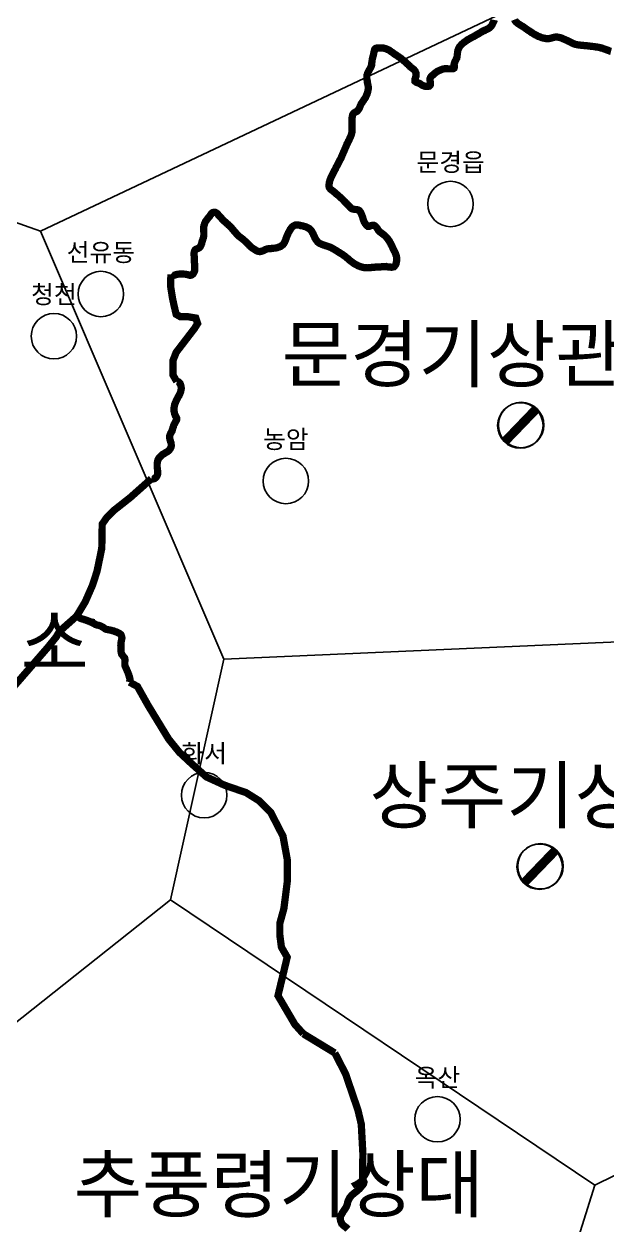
# Model space of a CAD drawing. Header units: millimetres. Extents: x -954552 to 1497340, y -301250 to 736091.
# Drawn here: x 275122 to 307207, y 304257 to 370346 of the extents above; entities that cross this region are included whole.
import ezdxf
from ezdxf.enums import TextEntityAlignment as Align

# ---------------------------------------------------------------- set-up
doc = ezdxf.new("R2010")
doc.units = ezdxf.units.MM
for name, color, linetype in [('2411', 7, 'Continuous'), ('AWS', 4, 'Continuous'), ('AWS명', 2, 'Continuous'), ('EL', 2, 'Continuous'), ('Point', 1, 'Continuous'), ('관측소명', 3, 'Continuous'), ('기상청', 1, 'Continuous'), ('티센', 6, 'Continuous')]:
    doc.layers.add(name, color=color, linetype=linetype)
doc.styles.get("Standard").update_dxf_attribs({"font": ''})
doc.styles.get('Standard').set_extended_font_data('Gulim')

# ---------------------------------------------------------------- blocks, each defined once
blk = doc.blocks.new('관측소(기상청)')
at = {"layer": '기상청', "const_width": 500}
blk.add_lwpolyline([(821, 874), (-914, -926)], dxfattribs=at)
at = {"layer": '기상청'}
blk.add_circle((-46, -26), 1250, dxfattribs=at)

msp = doc.modelspace()

# ---------------------------------------------------------------- linework, layer by layer
at = {"layer": '2411', "const_width": 400}
for points in [[(301000, 370570), (300990, 370520), (300970, 370480), (300940, 370430), (300940, 370430), (300920, 370380), (300900, 370340), (300880, 370290), (300850, 370250), (300820, 370210), (300790, 370180), (300760, 370150), (300720, 370120), (300680, 370100), (300630, 370070), (300590, 370050), (300540, 370030), (300490, 370010), (300450, 369990), (300400, 369970), (300400, 369960), (300350, 369940), (300310, 369910), (300270, 369890), (300220, 369860), (300180, 369840), (300140, 369810), (300090, 369790), (300050, 369760), (300010, 369740), (299960, 369710), (299920, 369690), (299880, 369660), (299830, 369640), (299790, 369620), (299740, 369590), (299700, 369570), (299650, 369540), (299610, 369520), (299570, 369490), (299520, 369470), (299520, 369470), (299480, 369440), (299440, 369410), (299400, 369380), (299360, 369350), (299330, 369330), (299290, 369300), (299250, 369260), (299210, 369230), (299180, 369190), (299140, 369150), (299110, 369120), (299080, 369080), (299060, 369030), (299050, 369020), (299030, 368970), (299010, 368920), (299000, 368880), (298990, 368830), (298980, 368780), (298980, 368730), (298970, 368680), (298960, 368630), (298960, 368570), (298950, 368520), (298940, 368470), (298920, 368440), (298900, 368390), (298880, 368350), (298850, 368300), (298830, 368260), (298820, 368210), (298800, 368160), (298790, 368120), (298800, 368060), (298800, 368000), (298800, 367950), (298800, 367950), (298790, 367920), (298760, 367900), (298720, 367880), (298660, 367880), (298600, 367880), (298550, 367880), (298500, 367880), (298450, 367880), (298400, 367890), (298350, 367890), (298300, 367890), (298250, 367880), (298200, 367870), (298150, 367860), (298100, 367840), (298060, 367820), (298050, 367820), (298010, 367800), (297960, 367780), (297920, 367760), (297870, 367740), (297830, 367710), (297790, 367680), (297750, 367650), (297710, 367620), (297670, 367580), (297660, 367580), (297620, 367540), (297580, 367510), (297540, 367470), (297510, 367430), (297490, 367390), (297470, 367340), (297470, 367330), (297470, 367280), (297470, 367230), (297470, 367230), (297480, 367180), (297490, 367130), (297490, 367120), (297490, 367060), (297490, 367010), (297470, 366970), (297460, 366960), (297430, 366930), (297380, 366920), (297320, 366910), (297260, 366910), (297210, 366920), (297200, 366920), (297150, 366930), (297110, 366950), (297060, 366970), (297020, 366990), (296970, 367020), (296930, 367050), (296890, 367080), (296850, 367090), (296790, 367110), (296740, 367130), (296700, 367150), (296660, 367180), (296630, 367210), (296630, 367220), (296630, 367260), (296640, 367310), (296660, 367360), (296670, 367410), (296690, 367460), (296690, 367500), (296700, 367560), (296690, 367610), (296690, 367660), (296690, 367660), (296670, 367700), (296660, 367730), (296640, 367770), (296610, 367800), (296580, 367840), (296540, 367870), (296490, 367910), (296450, 367940), (296410, 367970), (296370, 368000), (296340, 368040), (296300, 368070), (296270, 368110), (296230, 368140), (296190, 368180), (296160, 368210), (296120, 368240), (296080, 368280), (296040, 368310), (296010, 368340), (295970, 368370), (295930, 368400), (295890, 368440), (295870, 368450), (295830, 368480), (295790, 368510), (295750, 368540), (295710, 368560), (295670, 368590), (295630, 368620), (295590, 368650), (295550, 368670), (295500, 368700), (295480, 368720), (295440, 368750), (295400, 368780), (295400, 368780), (295350, 368810), (295310, 368840), (295270, 368870), (295230, 368900), (295190, 368920), (295140, 368940), (295100, 368960), (295050, 368980), (295030, 368990), (294980, 369000), (294930, 369020), (294880, 369030), (294830, 369030), (294780, 369030), (294730, 369030), (294710, 369030), (294660, 369030), (294610, 369020), (294580, 369020), (294520, 369020), (294480, 369010), (294450, 368990), (294420, 368950), (294410, 368890), (294400, 368870), (294390, 368830), (294380, 368780), (294370, 368730), (294360, 368690), (294350, 368640), (294340, 368590), (294320, 368540), (294310, 368490), (294300, 368440), (294290, 368410), (294270, 368250), (294260, 368200), (294260, 368150), (294260, 368100), (294240, 368050), (294240, 368040), (294220, 367990), (294200, 367950), (294170, 367900), (294150, 367860), (294120, 367810), (294100, 367770), (294070, 367720), (294050, 367680), (294030, 367630), (294020, 367590), (294000, 367540), (294000, 367530), (293990, 367480), (293990, 367430), (293990, 367380), (293990, 367330), (294000, 367280), (294010, 367230), (294010, 367180), (294020, 367130), (294030, 367090), (294040, 367040), (294050, 366990), (294060, 366940), (294070, 366890), (294070, 366880), (294070, 366830), (294070, 366780), (294060, 366730), (294060, 366730), (294050, 366680), (294040, 366630), (294030, 366580), (294010, 366530), (294000, 366480), (293980, 366440), (293970, 366430), (293950, 366380), (293930, 366340), (293910, 366290), (293880, 366250), (293850, 366210), (293820, 366170), (293800, 366130), (293770, 366090), (293740, 366040), (293710, 366000), (293680, 365960), (293660, 365910), (293640, 365870), (293620, 365820), (293600, 365770), (293580, 365720), (293560, 365680), (293530, 365640), (293500, 365600), (293470, 365560), (293430, 365530), (293380, 365510), (293330, 365480), (293290, 365460), (293260, 365430), (293230, 365390), (293210, 365350), (293200, 365300), (293190, 365250), (293190, 365250), (293180, 365200), (293180, 365140), (293180, 365090), (293180, 365040), (293170, 364990), (293170, 364940), (293170, 364890), (293170, 364840), (293170, 364790), (293170, 364740), (293180, 364690), (293180, 364640), (293180, 364590), (293180, 364540), (293180, 364490), (293170, 364440), (293170, 364390), (293160, 364350), (293150, 364300), (293140, 364260), (293120, 364210), (293100, 364160), (293080, 364120), (293060, 364070), (293040, 364030), (293020, 363980), (293000, 363930), (292970, 363890), (292950, 363840), (292930, 363800), (292900, 363750), (292900, 363740), (292880, 363690), (292860, 363650), (292840, 363600), (292820, 363550), (292820, 363550), (292800, 363510), (292780, 363460), (292760, 363410), (292740, 363370), (292720, 363320), (292700, 363280), (292680, 363230), (292660, 363180), (292640, 363140), (292620, 363090), (292600, 363050), (292590, 363020), (292570, 362970), (292550, 362930), (292520, 362880), (292500, 362840), (292480, 362800), (292450, 362750), (292430, 362710), (292410, 362660), (292390, 362620), (292360, 362570), (292340, 362530), (292310, 362480), (292290, 362440), (292270, 362390), (292250, 362350), (292220, 362300), (292200, 362260), (292180, 362220), (292150, 362170), (292130, 362130), (292110, 362080), (292090, 362040), (292060, 361990), (292040, 361950), (292040, 361950), (292030, 361930), (292030, 361930), (291960, 361760), (291950, 361710), (291930, 361660), (291920, 361610), (291920, 361570), (291910, 361510), (291910, 361460), (291910, 361410), (291920, 361360), (291930, 361340), (291960, 361300), (291990, 361260), (292030, 361230), (292070, 361200), (292110, 361170), (292140, 361140), (292180, 361110), (292220, 361080), (292260, 361050), (292290, 361010), (292330, 360980), (292370, 360950), (292410, 360920), (292450, 360880), (292480, 360850), (292520, 360820), (292550, 360790), (292590, 360760), (292620, 360730), (292660, 360690), (292690, 360660), (292730, 360620), (292760, 360580), (292800, 360550), (292830, 360510), (292830, 360510), (292870, 360480), (292900, 360440), (292940, 360410), (292970, 360370), (292980, 360360), (293020, 360320), (293050, 360280), (293090, 360250), (293120, 360210), (293150, 360190), (293200, 360170), (293250, 360160), (293300, 360150), (293350, 360140), (293400, 360140), (293450, 360130), (293500, 360120), (293540, 360100), (293560, 360090), (293590, 360060), (293620, 360020), (293650, 359980), (293670, 359940), (293690, 359890), (293710, 359840), (293730, 359790), (293740, 359760), (293760, 359710), (293770, 359660), (293790, 359610), (293800, 359570), (293820, 359520), (293840, 359470), (293850, 359450), (293880, 359400), (293910, 359350), (293910, 359350), (293940, 359310), (293970, 359270), (294010, 359240), (294050, 359220), (294060, 359210), (294110, 359210), (294160, 359230), (294210, 359250), (294250, 359260), (294300, 359270), (294350, 359270), (294370, 359270), (294410, 359250), (294450, 359230), (294490, 359190), (294520, 359160), (294550, 359110), (294580, 359070), (294610, 359020), (294640, 358970), (294650, 358960), (294690, 358930), (294730, 358890), (294770, 358860), (294810, 358830), (294850, 358800), (294890, 358770), (294930, 358740), (294970, 358710), (295000, 358680), (295040, 358640), (295060, 358620), (295090, 358580), (295120, 358550), (295150, 358510), (295180, 358460), (295180, 358460), (295210, 358420), (295230, 358400), (295250, 358350), (295280, 358310), (295300, 358270), (295320, 358220), (295350, 358180), (295370, 358130), (295390, 358090), (295410, 358040), (295430, 357990), (295440, 357980), (295460, 357930), (295480, 357890), (295510, 357840), (295530, 357800), (295550, 357750), (295570, 357710), (295580, 357680), (295590, 357630), (295610, 357590), (295620, 357540), (295630, 357490), (295630, 357440), (295630, 357430), (295630, 357380), (295630, 357320), (295620, 357270), (295610, 357210), (295600, 357160), (295580, 357110), (295550, 357070), (295520, 357030), (295490, 357000), (295480, 357000), (295440, 356980), (295440, 356980), (295400, 356970), (295350, 356960), (295300, 356970), (295250, 356970), (295190, 356980), (295140, 356980), (295080, 356990), (295060, 357000), (295010, 356990), (294960, 356990), (294910, 356990), (294860, 356990), (294810, 356990), (294760, 356980), (294710, 356980), (294660, 356980), (294610, 356970), (294560, 356970), (294510, 356970), (294460, 356970), (294410, 356960), (294350, 356960), (294300, 356950), (294250, 356950), (294200, 356940), (294150, 356940), (294100, 356940), (294050, 356930), (294000, 356930), (293950, 356940), (293900, 356940), (293850, 356940), (293810, 356950), (293800, 356950), (293750, 356960), (293700, 356980), (293700, 356980), (293650, 356990), (293610, 357010), (293560, 357020), (293510, 357040), (293470, 357070), (293420, 357090), (293380, 357110), (293330, 357140), (293290, 357160), (293250, 357190), (293210, 357220), (293170, 357250), (293130, 357280), (293090, 357310), (293050, 357340), (293010, 357370), (292980, 357410), (292940, 357440), (292900, 357470), (292860, 357500), (292820, 357540), (292780, 357570), (292760, 357580), (292720, 357610), (292680, 357640), (292640, 357670), (292590, 357700), (292550, 357720), (292510, 357750), (292470, 357780), (292440, 357790), (292390, 357820), (292350, 357850), (292310, 357880), (292270, 357900), (292220, 357930), (292220, 357930), (292180, 357950), (292140, 357980), (292090, 358000), (292050, 358030), (292010, 358050), (291960, 358070), (291950, 358070), (291900, 358090), (291850, 358110), (291800, 358120), (291760, 358140), (291710, 358150), (291660, 358170), (291610, 358180), (291570, 358200), (291520, 358220), (291470, 358240), (291430, 358260), (291380, 358280), (291340, 358310), (291300, 358340), (291270, 358370), (291240, 358410), (291210, 358450), (291180, 358490), (291160, 358540), (291130, 358580), (291110, 358630), (291090, 358680), (291070, 358720), (291050, 358760), (291030, 358810), (291000, 358850), (290980, 358900), (290960, 358940), (290930, 358980), (290930, 358980), (290920, 358990), (290890, 359020), (290850, 359060), (290820, 359090), (290770, 359110), (290730, 359140), (290680, 359160), (290640, 359180), (290590, 359200), (290540, 359210), (290480, 359230), (290430, 359240), (290380, 359250), (290350, 359250), (290300, 359270), (290250, 359280), (290190, 359290), (290140, 359290), (290090, 359290), (290050, 359280), (290040, 359280), (290000, 359260), (289960, 359240), (289920, 359210), (289880, 359180), (289850, 359140), (289810, 359090), (289780, 359050), (289760, 359000), (289730, 358960), (289710, 358920), (289680, 358870), (289660, 358830), (289640, 358780), (289620, 358740), (289600, 358690), (289600, 358690), (289580, 358640), (289560, 358590), (289550, 358550), (289530, 358520), (289520, 358470), (289500, 358430), (289480, 358380), (289460, 358330), (289430, 358290), (289410, 358250), (289380, 358210), (289370, 358200), (289330, 358170), (289290, 358140), (289250, 358110), (289200, 358090), (289150, 358070), (289110, 358060), (289060, 358040), (289020, 358030), (288970, 358020), (288920, 358010), (288870, 358010), (288820, 358000), (288770, 358000), (288720, 357990), (288670, 357990), (288620, 357980), (288570, 357980), (288520, 357970), (288470, 357960), (288420, 357940), (288370, 357920), (288330, 357890), (288280, 357870), (288230, 357850), (288230, 357850), (288190, 357840), (288140, 357830), (288100, 357820), (288060, 357830), (288010, 357840), (287960, 357850), (287920, 357870), (287870, 357900), (287830, 357930), (287780, 357960), (287750, 357980), (287710, 358000), (287670, 358030), (287630, 358060), (287600, 358100), (287560, 358130), (287520, 358160), (287490, 358200), (287450, 358240), (287420, 358270), (287380, 358310), (287350, 358340), (287310, 358380), (287270, 358410), (287260, 358420), (287220, 358460), (287180, 358490), (287150, 358520), (287110, 358550), (287070, 358580), (287030, 358610), (286990, 358640), (286950, 358670), (286910, 358710), (286880, 358740), (286840, 358780), (286840, 358780), (286810, 358810), (286780, 358850), (286740, 358890), (286710, 358930), (286680, 358960), (286650, 359000), (286610, 359040), (286580, 359080), (286550, 359120), (286520, 359160), (286490, 359180), (286460, 359220), (286420, 359250), (286380, 359280), (286350, 359320), (286310, 359350), (286270, 359380), (286230, 359420), (286200, 359450), (286160, 359480), (286120, 359520), (286090, 359550), (286050, 359590), (286020, 359620), (285990, 359660), (285950, 359700), (285920, 359740), (285890, 359770), (285850, 359810), (285810, 359850), (285780, 359900), (285740, 359930), (285700, 359960), (285660, 359980), (285650, 359980), (285600, 359990), (285600, 359990), (285550, 359980), (285510, 359970), (285470, 359940), (285430, 359910), (285400, 359860), (285370, 359820), (285340, 359770), (285330, 359760), (285290, 359720), (285260, 359680), (285230, 359640), (285200, 359600), (285170, 359560), (285140, 359520), (285110, 359480), (285090, 359430), (285070, 359390), (285060, 359360), (285050, 359320), (285030, 359270), (285020, 359220), (285010, 359170), (285010, 359120), (285010, 359080), (285010, 359030), (285010, 358980), (285010, 358930), (285020, 358880), (285020, 358830), (285020, 358780), (285020, 358730), (285020, 358720), (285010, 358670), (285000, 358620), (284990, 358570), (284970, 358530), (284970, 358530), (284960, 358480), (284940, 358430), (284940, 358420), (284920, 358370), (284910, 358320), (284900, 358270), (284880, 358220), (284860, 358170), (284840, 358130), (284820, 358090), (284790, 358050), (284770, 358030), (284720, 358010), (284680, 357990), (284630, 357970), (284580, 357950), (284540, 357920), (284520, 357880), (284500, 357840), (284490, 357790), (284480, 357740), (284480, 357690), (284480, 357630), (284490, 357580), (284490, 357560), (284490, 357510), (284490, 357460), (284490, 357410), (284490, 357360), (284500, 357310), (284500, 357260), (284500, 357210), (284510, 357160), (284510, 357110), (284510, 357060), (284520, 357010), (284520, 357010), (284520, 356960), (284520, 356900), (284520, 356850), (284520, 356800), (284510, 356760), (284500, 356740), (284480, 356690), (284460, 356650), (284430, 356600), (284390, 356570), (284350, 356540), (284330, 356530), (284290, 356520), (284240, 356520), (284190, 356530), (284140, 356550), (284090, 356560), (284040, 356570), (283990, 356580), (283940, 356580), (283890, 356590), (283840, 356590), (283790, 356590), (283740, 356590), (283700, 356590), (283650, 356580), (283600, 356580), (283560, 356570), (283520, 356560), (283470, 356550), (283420, 356530), (283370, 356520), (283320, 356520), (283280, 356530), (283230, 356550), (283205, 356569)], [(307430, 368840), (307390, 368850), (307340, 368870), (307290, 368890), (307250, 368910), (307200, 368920), (307150, 368940), (307100, 368960), (307060, 368970), (307010, 368990), (306960, 369010), (306910, 369020), (306870, 369030), (306870, 369030), (306860, 369040), (306810, 369050), (306760, 369060), (306710, 369070), (306660, 369080), (306620, 369080), (306570, 369090), (306520, 369100), (306470, 369110), (306420, 369110), (306370, 369120), (306320, 369120), (306270, 369130), (306220, 369140), (306170, 369140), (306120, 369150), (306070, 369150), (306060, 369150), (306010, 369160), (305960, 369160), (305910, 369170), (305860, 369170), (305810, 369180), (305760, 369180), (305710, 369190), (305660, 369190), (305610, 369200), (305560, 369210), (305510, 369220), (305460, 369230), (305420, 369250), (305400, 369250), (305350, 369270), (305310, 369290), (305260, 369310), (305220, 369340), (305220, 369340), (305170, 369360), (305130, 369380), (305080, 369400), (305040, 369430), (304990, 369450), (304940, 369470), (304900, 369490), (304850, 369510), (304800, 369530), (304760, 369550), (304710, 369570), (304660, 369590), (304610, 369600), (304560, 369610), (304520, 369620), (304470, 369630), (304420, 369630), (304380, 369630), (304330, 369620), (304280, 369610), (304230, 369600), (304190, 369590), (304140, 369570), (304090, 369560), (304040, 369550), (303990, 369540), (303940, 369540), (303920, 369540), (303880, 369540), (303830, 369550), (303780, 369560), (303730, 369570), (303680, 369580), (303630, 369590), (303580, 369610), (303530, 369630), (303530, 369630), (303490, 369650), (303440, 369660), (303400, 369680), (303350, 369710), (303310, 369730), (303260, 369750), (303220, 369780), (303180, 369800), (303130, 369830), (303090, 369860), (303050, 369890), (303030, 369890), (302990, 369920), (302950, 369950), (302910, 369980), (302870, 370000), (302830, 370030), (302790, 370060), (302740, 370090), (302700, 370120), (302660, 370150), (302620, 370180), (302600, 370190), (302560, 370220), (302520, 370240), (302470, 370270), (302430, 370290), (302390, 370320), (302340, 370350), (302300, 370380), (302260, 370410), (302230, 370440), (302190, 370470), (302160, 370510), (302140, 370540), (302120, 370590)], [(283205, 356569), (283189, 355922), (283290, 355279), (283390, 354808), (283496, 354371), (283732, 354235), (284169, 354235), (284576, 354165), (284676, 353864), (284505, 353592), (283496, 352277), (283325, 351840), (283325, 351333), (283325, 351026), (283529, 350672)], [(283529, 350672), (283540, 350670), (283590, 350660), (283590, 350660), (283630, 350650), (283650, 350640), (283680, 350610), (283710, 350570), (283730, 350520), (283750, 350470), (283760, 350420), (283770, 350370), (283770, 350350), (283780, 350300), (283770, 350250), (283760, 350200), (283750, 350150), (283740, 350100), (283720, 350050), (283700, 350010), (283690, 349980), (283670, 349940), (283650, 349890), (283620, 349850), (283600, 349820), (283580, 349770), (283560, 349730), (283530, 349680), (283510, 349640), (283490, 349590), (283470, 349550), (283450, 349500), (283430, 349450), (283410, 349410), (283410, 349380), (283400, 349330), (283390, 349280), (283380, 349230), (283370, 349180), (283370, 349130), (283370, 349130), (283380, 349080), (283380, 349040), (283390, 348990), (283400, 348950), (283410, 348900), (283430, 348850), (283440, 348820), (283460, 348770), (283490, 348730), (283510, 348680), (283530, 348640), (283530, 348610), (283520, 348560), (283500, 348520), (283470, 348480), (283450, 348440), (283430, 348400), (283410, 348350), (283380, 348310), (283360, 348260), (283350, 348230), (283340, 348180), (283320, 348140), (283310, 348090), (283290, 348040), (283280, 347990), (283270, 347950), (283240, 347910), (283220, 347860), (283190, 347820), (283170, 347770), (283150, 347720), (283140, 347680), (283140, 347670), (283140, 347620), (283140, 347570), (283140, 347570), (283140, 347560), (283150, 347510), (283160, 347460), (283180, 347410), (283190, 347360), (283210, 347310), (283220, 347260), (283220, 347210), (283230, 347170), (283230, 347150), (283220, 347100), (283210, 347050), (283190, 347010), (283180, 347000), (283160, 346960), (283130, 346920), (283100, 346880), (283060, 346850), (283020, 346820), (282980, 346790), (282930, 346770), (282890, 346740), (282840, 346710), (282800, 346680), (282750, 346660), (282710, 346620), (282670, 346580), (282630, 346550), (282600, 346510), (282560, 346470), (282530, 346430), (282510, 346390), (282490, 346350), (282480, 346300), (282470, 346260), (282460, 346210), (282460, 346210), (282450, 346160), (282450, 346100), (282450, 346050), (282450, 346000), (282450, 345950), (282460, 345890), (282470, 345840), (282470, 345790), (282480, 345740), (282480, 345690), (282480, 345640), (282480, 345590), (282470, 345550), (282450, 345500), (282430, 345460), (282400, 345410), (282370, 345380), (282340, 345360), (282300, 345330), (282250, 345320), (282200, 345310), (282150, 345310), (282130, 345310), (282121, 345312)], [(273833, 333052), (276447, 336061), (276889, 336609), (277072, 336922), (278016, 337760), (278488, 338544), (278877, 339429), (279137, 340214), (279402, 341494), (279426, 342827), (279662, 343169), (280080, 343588), (280971, 344290), (282130, 345320)], [(278066, 337842), (278070, 337820), (278090, 337780), (278110, 337740), (278140, 337710), (278170, 337680), (278210, 337650), (278260, 337630), (278310, 337610), (278360, 337600), (278420, 337580), (278440, 337570), (278490, 337560), (278540, 337540), (278580, 337520), (278630, 337510), (278680, 337490), (278720, 337470), (278770, 337450), (278820, 337440), (278820, 337430), (278860, 337410), (278910, 337390), (278950, 337360), (279000, 337340), (279040, 337310), (279090, 337290), (279120, 337280), (279160, 337270), (279210, 337260), (279260, 337250), (279310, 337230), (279340, 337220), (279380, 337200), (279430, 337170), (279470, 337150), (279510, 337120), (279510, 337120), (279550, 337090), (279590, 337060), (279630, 337040), (279680, 337030), (279730, 337020), (279780, 337010), (279830, 337000), (279880, 336990), (279900, 336990), (279950, 336970), (280000, 336960), (280050, 336950), (280090, 336930), (280140, 336910), (280190, 336900), (280230, 336880), (280260, 336860), (280310, 336840), (280360, 336820), (280400, 336790), (280440, 336760), (280450, 336750), (280470, 336710), (280490, 336660), (280500, 336610), (280510, 336560), (280500, 336510), (280490, 336460), (280480, 336410), (280470, 336360), (280460, 336310), (280460, 336260), (280460, 336210), (280450, 336160), (280460, 336110), (280460, 336060), (280460, 336060), (280460, 336010), (280460, 335980), (280460, 335920), (280460, 335870), (280460, 335820), (280470, 335770), (280480, 335720), (280490, 335680), (280510, 335640), (280550, 335600), (280580, 335560), (280610, 335520), (280640, 335480), (280660, 335460), (280670, 335410), (280680, 335360), (280680, 335310), (280670, 335260), (280670, 335210), (280670, 335160), (280670, 335110), (280670, 335080), (280680, 335030), (280700, 334980), (280720, 334940), (280740, 334890), (280760, 334850), (280780, 334800), (280800, 334750), (280820, 334710), (280840, 334660), (280850, 334630), (280870, 334580), (280890, 334540), (280900, 334490), (280920, 334440), (280920, 334440), (280920, 334410), (280940, 334360), (280950, 334310), (280950, 334260), (280950, 334220), (280940, 334180), (280930, 334130)], [(280930, 334130), (281366, 333890), (281950, 332852), (283083, 330994), (283673, 330268), (284351, 329637), (285165, 328911), (286162, 328457), (287342, 328050), (288068, 327596), (288699, 326965), (289377, 325649), (289607, 324387), (289607, 323118), (289425, 321667), (289200, 320853), (289200, 320222), (289289, 319544), (289607, 318995), (289100, 316876), (290028, 315295), (290492, 314779)], [(292226, 313725), (292822, 312565), (293501, 310577), (293684, 309805), (293772, 308176), (293750, 306750)], [(293750, 306750), (293780, 306710), (293810, 306670), (293830, 306630), (293830, 306600), (293820, 306560), (293800, 306510), (293770, 306470), (293740, 306430), (293720, 306410), (293690, 306370), (293660, 306330), (293620, 306290), (293590, 306250), (293550, 306220), (293510, 306180), (293480, 306150), (293440, 306120), (293400, 306090), (293360, 306060), (293320, 306030), (293280, 305990), (293240, 305960), (293200, 305930), (293170, 305900), (293130, 305860), (293100, 305820), (293070, 305790), (293040, 305750), (293020, 305700), (293000, 305660), (292970, 305610), (292960, 305580), (292940, 305530), (292930, 305480), (292920, 305430), (292920, 305430), (292910, 305380), (292890, 305340), (292890, 305330), (292870, 305280), (292850, 305240), (292820, 305190), (292790, 305150), (292770, 305110), (292740, 305070), (292710, 305030), (292680, 304980), (292660, 304940), (292650, 304930), (292620, 304890), (292600, 304840), (292570, 304800), (292550, 304750), (292530, 304710), (292530, 304670), (292520, 304620), (292530, 304570), (292540, 304520), (292550, 304470), (292570, 304420), (292590, 304370), (292600, 304370), (292620, 304330), (292650, 304290), (292680, 304260), (292720, 304220), (292760, 304190), (292800, 304160), (292840, 304130), (292880, 304090), (292920, 304060), (292950, 304030)]]:
    msp.add_lwpolyline(points, dxfattribs=at)
at = {"layer": '2411', "linetype": 'Continuous', "const_width": 400}
msp.add_lwpolyline([(290492, 314779), (292226, 313725)], dxfattribs=at)
at = {"layer": 'AWS'}
for centre in [(298599, 360444), (279352, 355487), (276768, 353167), (289533, 345197), (285037, 327912), (297878, 310074)]:
    msp.add_circle(centre, 1250, dxfattribs=at)
at = {"layer": '기상청'}
for centre in [(302483, 348278), (303546, 323997)]:
    msp.add_circle(centre, 1250, dxfattribs=at)
at = {"layer": '티센'}
for points in [[(276022, 358941), (308391, 374250)], [(266060, 362472), (276022, 358941)], [(276022, 358941), (286122, 335398)], [(286122, 335398), (326620, 337171)], [(283190, 322153), (286122, 335398)], [(263328, 306407), (283190, 322153)], [(283190, 322153), (306533, 306448)], [(326884, 316448), (306533, 306448)], [(306533, 306448), (295461, 271167)]]:
    msp.add_lwpolyline(points, dxfattribs=at)

# ---------------------------------------------------------------- block references
at = {"layer": 'Point'}
for p in [(302483, 348278), (303546, 323997)]:
    msp.add_blockref('관측소(기상청)', p, dxfattribs=at)

# ---------------------------------------------------------------- texts
at = {"layer": 'AWS명'}
for s, p in [('문경읍', (298599, 361944)), ('선유동', (279352, 356987)), ('청천', (276768, 354667)), ('농암', (289533, 346697)), ('화서', (285037, 329412)), ('옥산', (297878, 311574))]:
    msp.add_text(s, height=1000, dxfattribs=at).set_placement(p, align=Align.BOTTOM_CENTER)
at = {"layer": 'EL'}
for p in [(302483, 348277), (303546, 323996)]:
    msp.add_text('0.000', height=2.5, dxfattribs=at).set_placement(p, align=Align.TOP_CENTER)
at = {"layer": '관측소명'}
for s, p in [('문경기상관측소', (302483, 349778)), ('보은기상관측소', (265515, 333917)), ('상주기상대', (303546, 325497)), ('추풍령기상대', (289151, 304102))]:
    msp.add_text(s, height=3000, dxfattribs=at).set_placement(p, align=Align.BOTTOM_CENTER)

doc.saveas('drawing.dxf')
